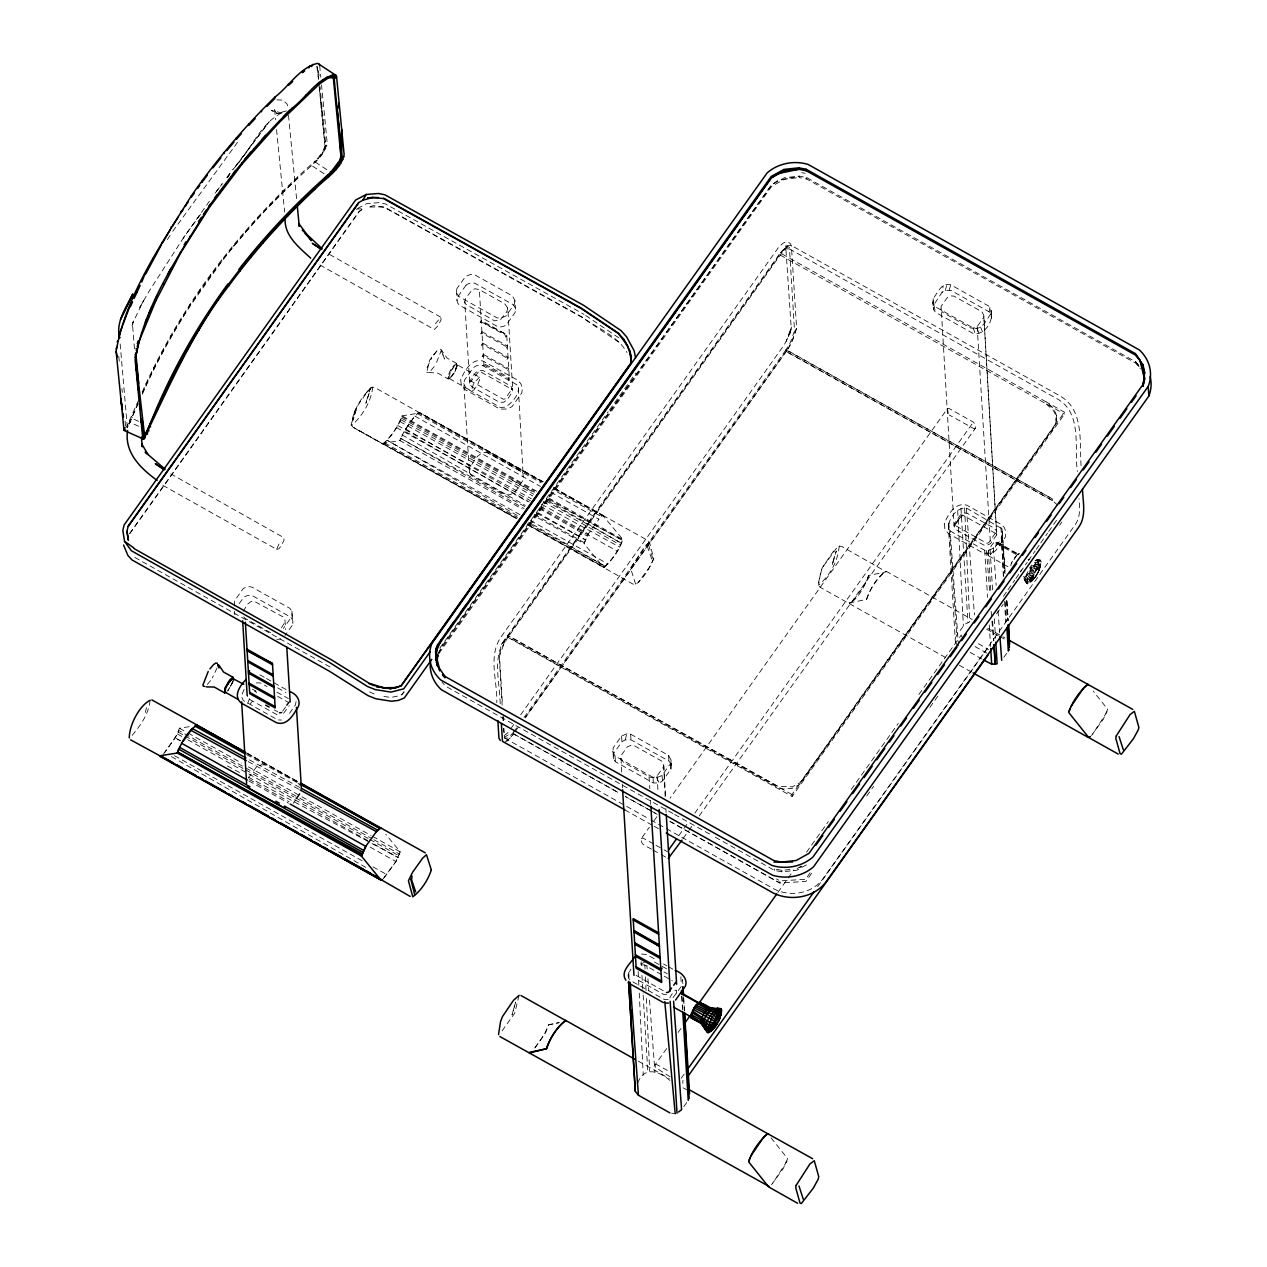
<?xml version="1.0" encoding="UTF-8"?>
<svg xmlns="http://www.w3.org/2000/svg" width="1267" height="1267" viewBox="0 0 1267 1267"><rect width="100%" height="100%" fill="white"/><g stroke="black" fill="none" stroke-linecap="round" stroke-linejoin="round"><path stroke-width="0.75" stroke-dasharray="5 3.75" d="M234.379 606.069L234.411 600.954L242.931 588.997A8.821 7.855 -3.5 0 1 251.975 587.128L289.937 608.382L291.964 611.312L292.883 623.364M291.964 611.312L291.917 616.443L283.412 628.384M613.386 758.79L613.07 747.989L621.59 736.048L626.785 733.815L630.649 734.163L668.612 755.433L671.035 760.042L670.924 769.148L662.419 781.106L659.109 782.943L653.36 782.974L615.398 761.72L613.386 758.79L613.07 747.989M670.972 764.033L670.924 769.148L671.035 760.042L670.972 764.033L668.96 761.103L630.982 739.833L625.249 739.88L621.939 741.718L613.418 753.675M996.717 534.896L983.778 315.214L981.988 311.825L954.035 296.161L951.184 295.908L947.368 297.555L941.096 306.361L954.051 526.027L956.981 530.255L983.794 545.079L986.629 545.333L990.461 543.701L996.717 534.896L983.778 315.214M933.161 298.632L933.478 309.433L935.489 312.363L973.452 333.633C986.249 335.803 996.844 316.085 988.703 306.076L950.741 284.806C941.365 282.066 937.723 292.93 933.161 298.632L933.066 306.028L942.03 292.36L943.234 285.598M991.063 314.675L991.127 310.684L991.459 318.08L991.063 314.675L989.052 311.745L951.074 290.476L945.34 290.523L942.03 292.36M1056.615 415.544L1055.918 423.495L799.905 782.879L792.128 786.855L778.318 786.443L507.75 635.48L508.099 637.079L778.587 787.995L783.133 788.993L792.081 788.391L799.683 784.511L1055.569 425.284L1056.615 415.544L1053.305 407.958L1046.336 401.972L780.234 252.957L507.798 635.385C491.137 654.849 499.847 680.965 500.18 703.898M1035.725 576.517C1030.8 580.698 1035.424 569.77 1037.911 568.899L1038.196 560.648L1040.967 560.442C1041.157 569.421 1035.677 580.128 1027.394 583.976L1022.944 577.198L1024.987 577.039L1028.424 573.286L1033.143 563.91L1040.666 565.351L1038.56 571.639M454.964 371.833L457.149 366.258L456.69 363.455L447.172 358.165L440.979 349.391L439.411 349.106L436.798 351.054L429.608 360.256L426.757 372.245L437.844 373.132L448.201 378.991L452.05 376.188M990.446 554.55A8.061 2.138 -60.8 0 0 995.054 547.597A8.14 2.154 -60.8 0 0 996.179 544.683L995.989 541.468A8.14 2.154 -60.8 0 0 993.866 542.577A8.061 2.138 -60.8 0 0 989.258 549.593A8.14 2.154 -60.8 0 0 988.086 552.507A8.061 2.138 -60.8 0 0 988.909 555.643A8.14 2.154 -60.8 0 0 990.398 554.613M1033.729 577.926L1027.394 583.976L1025.209 581.537L1026.254 574.743L1031.496 565.05M1038.877 570.72L1041.252 561.582L1033.571 561.138M457.054 364.69L454.061 373.385L451.115 377.218L448.645 378.2L450.751 371.073L454.584 365.672L457.054 364.69L479.417 377.154L479.892 378.991L477.691 384.566L473.858 389.951L471.372 390.933L448.645 378.2M469.423 472.543L469.819 467.38L477.39 456.405L481.967 452.873L485.625 452.271L489.094 453.222L521.972 471.894L523.018 473.209L523.303 479.892C518.932 486.211 513.673 498.184 504.028 494.051L471.15 475.378L469.423 472.543L463.817 383.616L464.482 380.132L473.367 367.652L476.63 365.625L482.078 365.276L516.635 384.63L518.346 387.48L523.018 473.209M699.178 815.964L975.368 428.246L975.147 424.508L973.373 422.117L948.935 408.433L947.478 408.623L670.005 798.242M541.738 481.46L374.858 387.559L371.991 387.148C361.127 396.793 353.24 410.27 351.181 424.809L353.145 427.438L516.968 518.726M945.53 657.494L819.923 587.159L817.959 584.483L822.093 568.012L837.994 546.156L841.573 546.315L886.298 571.86L868.639 575.424L864.316 585.306L852.517 601.587M866.533 599.323C870.16 588.822 876.716 577.356 885.95 571.164L972.185 619.515M515.922 518.409L353.636 427.517L383.077 444.004C390.917 436.291 398.725 426.567 402.003 415.814L419.583 413.042L418.158 412.741L413.485 417.92L404.3 430.923L399.96 440.599L522.115 509.001M540.566 506.515L588.395 534.009L584.055 543.686L603.235 567.03L527.31 524.522M324.083 173.722L311.65 165.565C317.352 159.99 324.526 154.051 325.809 145.737L320.076 86.774M319.046 85.222L324.178 138.103C327.535 147.431 320.725 155.287 314.691 161.416L315.34 162.097L324.067 151.486L327.203 143.282L321.565 84.984M1037.911 568.899L1039.399 559.998L1036.992 559.666L1034.553 561.376L1036.77 561.835L1038.196 560.648L1035.868 560.267M469.724 383.204L470.041 380.67L475.378 372.926L478.752 370.518L482.98 370.487L510.949 386.15L512.723 389.539L512.391 392.073L507.069 399.834L503.68 402.241L499.467 402.257L471.498 386.609L469.724 383.204L464.736 301.752L465.718 298.014L472.48 289.62L475.157 288.781L479.338 289.605L504.804 303.858L507.75 308.087L512.723 389.539M514.909 300.58L514.465 304.017L505.945 315.974L500.75 318.207L496.902 317.843L458.939 296.589A8.821 7.855 -3.5 0 1 456.959 288.528L465.464 276.586L470.675 274.353L474.523 274.701L512.486 295.971L514.909 300.58L515.447 309.211M621.511 772.062L621.004 755.702L627.276 746.912L631.093 745.265L633.943 745.519L661.897 761.182L663.686 764.571L665.571 795.977M665.159 796.721L663.686 764.571M954.051 526.027L954.368 523.493L960.639 514.687L964.472 513.04L967.307 513.309L994.104 528.133L996.749 531.126M441.249 350.452L444.574 359.052L441.249 350.452L435.911 364.088M1039.098 569.263L1040.334 559.919L1036.992 559.666M296.082 701.554L295.417 705.038L287.641 715.966M989.052 311.745L989.891 307.453M519.074 995.387L514.687 1013.22L500.132 1033.65M839.166 546.029C838.168 561.265 829.79 575.376 818.609 585.259L820.683 571.987L822.536 567.283L833.496 551.082M771.46 1184.788L783.259 1168.522L787.583 1158.624L769.56 1135.929M1091.552 735.446L1103.351 719.165L1107.675 709.267L1093.247 691.117M189.226 726.688L179.455 728.224L176.351 735.905L164.583 752.709M524.791 506.547L400.467 438.255L399.96 440.599L382.381 443.355M383.046 878.997L395.969 861.576L400.166 851.82M384.028 877.793L395.827 861.497L400.309 851.899L385.786 834.319M676.562 993.36L676.372 990.145A8.14 2.154 -60.8 0 0 674.266 991.285A8.061 2.138 -60.8 0 0 673.315 992.314M1038.988 568.82L1040.967 560.442L1035.06 560.22M947.478 408.623L948.413 414.182M145.293 712.466L146.639 707.113M351.846 422.513L356.138 407.736M150.092 700.255C148.714 714.62 139.908 726.229 130.897 736.871M625.249 739.88L626.785 733.815M945.34 290.523L946.877 284.457M507.75 308.087L506.752 311.825L500.006 320.234L494.478 320.804L465.638 304.143L464.736 301.752M1038.132 572.621L1039.874 567.727L1032.557 565.652M868.782 575.487C865.187 585.053 857.664 600.542 849.017 602.965L866.676 599.402C869.954 588.569 877.302 578.512 885.601 571.1M515.637 1002.229L512.011 1014.899L515.606 1002.181M383.077 444.004C391.551 436.703 398.266 426.361 402.003 415.814L536.59 491.168M949.157 290.111L950.741 284.806M233.619 679.365L228.472 690.072M247.683 703.248L249.884 697.689M457.213 365.466L454.774 371.643L449.595 378.421M668.232 999.425L664.605 999.647L630.047 980.294L628.321 977.443L628.179 974.054L630.934 969.176M958.517 645.901L950.139 530.936L948.413 528.086C948.159 519.137 956.617 506.958 966.404 508.099L1002.007 528.767L1005.269 573.159M950.139 530.936L984.697 550.29C994.547 551.604 1002.926 539.314 1002.672 530.287M1039.051 569.912L1041.141 563.261L1033.492 562.374M1010.844 565.874C1010.591 561.788 1018.351 552.317 1019.096 554.503L995.989 541.468M1020.774 571.433L1021.297 569.881M162.889 485.372L276.602 549.308L280.355 541.057M602.854 515.416L647.849 540.439L649.464 542.387L653.788 558.446C649.955 568.186 643.763 577.768 635.765 584.499L632.724 583.992L603.789 567.6C611.961 560.077 619.025 550.005 622.857 539.489L602.854 515.416L598.8 519.137M796.452 328.311L792.857 339.556L788.502 347.855L525.567 716.979M217.069 667.931L212.318 677.972M233.286 681.329L227.522 691.117M427.074 367.588L431.825 357.547M438.715 653.519L441.375 646.899L771.635 184.824L777.653 180.611L799.255 176.129L806.667 177.554L1135.707 361.824L1140.348 367.129M353.968 413.2L356.851 406.77L368.095 390.727M653.788 558.446L649.733 566.792L638.457 582.361M138.531 400.261L126.462 427.106L127.365 427.597L138.055 404.078M137.945 403.112L128.363 425.712L128.727 423.447L129.646 423.954M964.615 507.829L969.746 621.844L964.662 624.378L956.728 635.147L955.239 638.6L955.381 642.005L957.092 644.84M787.076 1161.063L772.712 1183.33M1107.168 711.706L1092.803 733.973M142.237 391.994C181.498 303.431 242.092 225.209 314.691 161.416L315.61 161.907M142.347 393.166C181.229 305.759 240.603 228.092 312.315 165.011L311.413 164.504L311.65 165.565M163.316 754.198L173.785 739.88L178.948 730.568L297.998 797.228M232.764 682.184L227.965 690.357M528.006 525.172L603.916 567.679C612.072 560.141 619.563 550.242 622.715 539.409L546.932 496.965M1016.609 555.326L1011.335 563.815M1057.913 505.343L1052.37 500.544L786.284 351.482L791.083 343.626L796.626 328.391L791.384 245.481L790.006 243.201L786.205 241.886L783.164 243.09L778.556 247.382L501.843 635.828C487.272 655.514 497.646 680.553 496.775 702.726M508.099 637.079L503.997 643.779L499.499 656.1L502.492 704.848M786.284 351.482L785.92 349.882L790.038 343.183L794.536 330.861L789.515 248.965L786.094 248.823L780.234 255.079L507.924 637.349L792.113 796.484L1064.502 414.087L1064.391 412.139L1046.336 401.972M243.137 611.391L247.841 603.884L251.23 601.477L254.049 601.176L283.412 617.108L284.901 619.262L285.677 629.604M281.432 627.783L285.202 621.78M167.402 239.59L171.679 232.954M183.826 237.293L148.667 291.948L139.734 307.422L143.646 300.532L132.449 323.528L131.958 326.791L133.558 321.058L132.449 323.528L134.476 348.963M508.083 732.484L502.381 737.03M1037.356 569.358L1036.77 561.835L1028.962 573.603L1026.761 583.453L1033.492 577.736M450.751 371.073L455.423 364.944L456.69 364.437L457.149 366.258M293.184 803.278L295.354 800.142M810.104 872.836L805.59 879.298L779.902 880.898L776.465 878.965M1003.432 596.298L1006.822 591.436M1007.946 589.82L1014.74 580.112M1015.865 578.496L1019.254 573.65M1020.394 572.035L1027.173 562.326M1028.297 560.711L1035.091 551.002M1036.216 549.387L1039.605 544.541M1040.73 542.925L1047.524 533.217M1048.648 531.602L1056.567 520.278M435.405 323.814L440.837 317.241L327.773 253.432M413.485 417.92L404.3 430.923L527.357 501.637M209.419 201.2L183.097 238.228L200.614 214.297M129.757 533.328L359.084 211.383L363.344 208.517L356.138 209.213M129.757 533.771L359.084 211.827L363.344 208.517M239.194 603.615L243.454 597.644A8.821 7.855 -3.5 0 1 252.513 595.759L290.476 617.029A8.821 7.855 -3.5 0 1 292.455 625.074L284.996 635.543M244.151 689.422L241.268 696.026L243.264 700.54L277.821 719.894L281.448 720.036M282.636 711.088L285.804 706.638M439.823 648.134L608.255 411.68M609.395 410.065L628.875 382.729M630.016 381.114L635.749 373.068M437.764 653.503L771.635 184.824L784.463 177.713L799.255 176.129L799.35 177.586L806.746 179.027L1135.786 363.281L1140.443 368.602M439 653.36L771.714 186.297L784.542 179.17L799.35 177.586M511.52 727.67L513.816 724.455M520.689 714.794L784.178 344.893L788.026 337.576L790.877 329.879L786.269 341.219L791.558 326.712L789.927 334.71L791.194 327.646L785.698 245.798L790.101 247.588L786.759 247.017L787.947 246.669L782.673 250.565L787.013 246.527L782.262 251.199L506.151 638.806L500.782 644.919L506.262 638.6L500.608 650.224L499.135 656.037L502.144 705.022M513.721 732.009L517.142 727.195M524.015 717.55L786.11 349.613L1052.101 498.77L1054.35 501.748M514.085 733.102L509.35 738.883L505.327 741.464M515.226 731.487L518.678 726.64M525.282 717.898L786.221 351.577L786.11 349.613M620.672 758.252L623.617 762.465L650.414 777.304L653.249 777.558L657.082 775.911L663.354 767.105M940.763 308.895L942.553 312.284L970.506 327.947L973.341 328.201L977.174 326.553L983.445 317.764M612.626 751.442L615.049 756.051L653.012 777.304L656.876 777.669L662.071 775.436L670.591 763.478M990.667 314.121C986.122 319.822 982.463 330.703 973.104 327.947L935.141 306.693L932.718 302.084L933.478 309.433M651.491 849.175C647.405 846.546 639.898 844.962 641.34 838.485L649.369 827.224M653.962 820.778L657.399 815.948M678.843 835.587L688.013 822.711M694.886 813.066L973.373 422.117M683.135 838.501L687.712 832.055M688.868 830.455L693.445 824.009M534.737 1047.999L544.224 1034.664L548.548 1024.781L559.064 1022.596M535.165 1047.746L545.586 1032.732L548.69 1024.845L559.19 1022.675M792.113 796.484L791.986 794.536L1064.391 412.139M637.744 1082.968C643.969 1066.291 658.492 1070.663 669.863 1080.387M670.132 1076.792L655.356 1067.463L655.182 1064.676L666.648 1048.585M678.114 1032.494L681.551 1027.664M777.859 892.459L787.045 879.583M788.185 877.968L793.918 869.922M806.525 852.216L828.317 821.634M851.25 789.436L898.255 723.441M918.892 694.474L961.32 634.91L961.257 637.539M811.64 873.359L805.891 881.42L779.902 883.036L670.021 821.507M866.739 796.009L873.628 786.332M929.867 707.366L939.053 694.474M996.448 613.893L1003.337 604.232M1059.592 525.267L1061.889 522.036M681.234 1078.233L684.671 1073.402M817.611 886.773L987.231 648.672L977.443 643.193M683.8 1106.598L687.11 1101.957M1003.892 657.24L1008.31 651.048M383.901 696.454L390.79 697.436L396.84 696.28L401.687 694.759L403.983 691.544M172.74 231.291L238.164 141.429M227.474 177.618L229.802 174.418M236.818 164.853L269.238 121.695L232.78 169.857M248.221 778.112L256.156 767.327L261.24 764.809L264.866 764.951M681.25 986.502L673.315 997.272L670.053 999.299M283.586 713.305L289.193 705.703M216.324 191.57L222.248 183.652M226.983 177.301L231.718 170.966M232.89 169.382C250.248 151.565 259.814 122.931 283.238 112.098M975.368 428.246L974.244 428.864L949.347 415.053M215.137 193.154L222.184 183.842M226.904 177.618L231.608 171.409M513.895 731.772L507.94 738.138L504.519 737.996L503.918 728.24M780.234 252.957L787.33 245.434L791.574 245.608L1058.737 395.225C1084.9 408.829 1079.215 443.117 1081.194 467.333M433.52 355.029L436.798 351.054M434.217 366.606L430.938 370.582L428.325 372.53L426.757 372.245M207.345 684.465L210.623 680.506M250.264 703.834L252.196 701.49M1035.107 577.182L1030.958 582.06L1026.017 576.168M1036.39 575.661L1032.542 580.334L1027.189 574.901M1034.569 577.657L1029.548 583.248L1024.987 577.039M401.687 694.759L404.141 692.162M1034.094 577.895L1028.345 583.897L1024.1 577.514M319.933 264.93L434.264 329.499L437.764 326.047L441.059 319.918L440.837 317.241M506.705 741.528L513.769 734.052L618.502 792.683L513.832 733.973M641.34 838.485L642.939 837.994L654.342 844.376M1037.039 574.68L1034.252 578.132L1028.424 573.286M682.755 1083.364L682.992 1080.26M553.79 488.207L603.678 516.144L601.318 516.588L553.141 489.616M508.162 734.892L504.852 737.014M481.317 321.786L506.768 336.04L505.565 336.99L506.689 334.662L481.317 321.786L480.098 322.737L481.222 320.408L506.689 334.662L509.413 379.181L508.194 380.132L509.318 377.804L483.867 363.55L482.743 365.878L483.946 364.928L479.338 289.605M326.949 145.531L324.669 147.241L325.571 147.748M1033.381 577.293L1026.476 582.313L1024.955 580.476M1018.13 554.138L1017.449 554.629L1018.921 553.711M1019.539 553.663L1018.161 554.249M325.872 148.318L323.734 149.617L324.653 150.124M1033.413 576.628L1026.587 580.619L1023.562 576.374M801.473 866.121L796.674 868.798L801.773 866.612M806.382 864.918L796.753 870.255L781.961 871.839L774.549 870.413L714.255 836.648M1028.06 559.697L1029.469 559.222M357.658 208.421L366.765 203.623L379.181 202.625L385.469 203.955L584.071 314.406M655.182 1064.676L656.797 1064.549L668.2 1070.932M418.886 412.393L418.158 412.741L542.038 482.109M324.067 151.486L322.182 152.341L323.101 152.832M640.548 964.044L644.38 962.397M1033.603 575.82L1027.062 578.544L1025.494 576.96M851.535 602.775L849.159 603.044M456.69 363.455L453.333 365.973L450.102 370.788L447.679 376.964L448.201 378.991M450.292 377.962L449.025 378.469L448.55 376.632M479.417 377.154L473.478 383.79L471.372 390.933M254.556 691.56L255.823 691.053L256.298 692.875M641.625 964.836L644.475 964.931L662.53 975.226M286.532 110.878L276.634 113.523L282.05 113.444M1033.92 574.901L1027.87 576.168L1026.254 574.743M649.464 542.387L645.109 545.855L631.362 567.046L630.887 569.279L635.765 584.499M276.602 549.308L278.708 548.928L280.688 546.552L283.998 540.407L283.84 537.667L170.76 473.858M276.855 99.871L283.016 100.141L287.181 104.179L287.736 107.505M776.323 869.305L781.882 870.381L791.115 869.384M641.53 954.051L646.708 954.526L655.087 959.214M256.219 682.929L260.432 682.913L267.02 686.587M1034.331 573.919L1028.962 573.603L1027.268 572.367M666.537 994.69L663.702 994.437L635.733 978.773M318.698 158.518L317.574 158.343L318.476 158.85M671.668 1113.155L675.2 1113.709M282.05 112.985L271.17 110.372L277.22 113.666L275.018 111.29L274.464 107.98L275.62 119.747M1031.766 567.521L1038.782 570.293L1037.451 572.937L1035.931 575.582L1029.659 571.417M1034.854 572.89L1028.503 569.881M138.578 426.235L129.963 422.323L130.105 420.565L131.008 421.056M138.578 421.341L131.689 418.205L131.641 416.875L132.56 417.366M369.552 691.877L376.663 695.155M1029.913 567.41L1035.44 571.86M1030.784 569.469L1037.625 573.65M227.426 765.965L239.621 772.522M248.348 777.194L370.376 842.682M372.118 843.616L398.266 857.648L372.387 843.157M401.496 418.142L534.436 492.261M546.552 498.881L622.746 540.486L546.821 497.963M248.142 761.578L300.136 789.975M397.664 425.49L531.253 498.675M541.674 504.377L619.737 547.154M249.456 759.867L299.693 787.409M780.234 255.079L1064.502 414.087M325.809 145.737L324.89 145.23L320.393 98.969L322.816 115.154M320.108 155.287L321.01 155.778M536.875 513.198L585.227 539.758L537.271 512.296M127.508 425.649L128.41 426.155M663.971 971.932L667.313 973.785M246.542 754.609L300.152 784.257M974.988 646.566L987.991 653.772M252.386 689.137L255.823 691.053M274.305 709.916L277.758 711.832M789.515 248.965L1056.488 398.471C1082.747 412.377 1074.004 447.584 1077.362 471.467M785.92 349.882L1052.101 498.77L1052.37 500.544L786.221 351.577M996.527 542.45L1017.639 554.265M996.464 543.448L1017.559 555.263M988.323 555.706L1011.05 568.44M986.645 629.176L998.238 635.67M999.901 636.588L1004.858 639.376M483.946 364.928L509.413 379.181M970.11 652.394L981.703 658.888M959.277 665.207L971.314 671.953M543.258 481.856L419.377 412.488L542.925 481.793M553.584 487.637L603.472 515.59M554.075 488.856L602.253 515.843M417.207 413.501L541.088 482.87M414.832 416.114L540.439 486.449M550.765 492.23L598.943 519.217L588.252 533.945L583.929 543.606L534.167 515.748M401.892 416.811L534.753 491.2M400.847 419.757L533.692 494.146M545.776 500.908L621.685 543.416L545.697 499.499M399.96 421.563L532.821 495.951M543.163 501.748L620.798 545.222M396.333 427.47L529.178 501.859M539.536 507.655L617.172 551.145M519.977 514.687L387.132 440.282L518.551 516.255M530.335 520.484L607.97 563.958M384.756 442.912L517.601 517.3M529.685 524.063L605.594 566.571L528.782 522.178M383.806 443.656L516.667 518.06M527.009 523.857L604.66 567.331M791.986 794.536L507.798 635.385L507.924 637.349M672.92 813.493L445.509 686.144L442.025 682.153M674.63 814.459L712.529 835.682M649.417 809.977L625.375 796.531L652.885 811.862M651.127 810.943L658.001 814.792L654.596 812.828M504.519 737.996L649.195 819.02M650.905 819.987L664.684 827.699M666.41 828.666L771.476 887.502C787.536 897.543 811.292 894.629 822.806 879.013L1074.907 525.092C1080.561 517.411 1079.864 507.734 1079.025 498.77M624.853 809.882L652.426 825.324M654.152 826.29L661.041 830.154M655.973 845.295L662.498 848.938M664.114 849.856L667.376 851.677M270.6 632.661L245.133 618.391L242.488 615.414M653.123 850.094L659.632 853.736M661.263 854.655L666.157 857.379M259.798 674.804L264.819 677.623M266.498 678.558L286.611 689.818M277.631 687.838L285.867 692.447M276.887 692.115L288.401 698.56M277.695 696.359L287.767 701.997M276.919 714.683L248.965 699.02L247.176 695.631M663.465 963.918L666.806 965.787M668.485 966.721L673.521 969.54M654.548 962.065L669.356 970.348M246.368 752.788L298.125 781.707M246.922 753.406L298.553 782.309M179.455 728.224L186.36 732.088M188.086 733.055L241.569 763.019M248.475 766.883L370.978 835.476M372.704 836.442L400.309 851.899M299.725 798.194L372.197 838.77M373.923 839.736L399.802 854.227M178.299 732.168L183.477 735.066M185.204 736.032L243.866 768.879M245.576 769.845L293.896 796.895M295.623 797.862L368.079 838.453M369.806 839.419L399.137 855.843M177.412 733.973L186.043 738.804M187.769 739.77L370.661 842.191M249.314 779.443L289.003 801.678M370.091 847.085L395.969 861.576M248.855 780.915L288.417 803.072M174.561 755.734L362.615 861.053M372.973 866.85L386.783 874.578M683.119 1087.815L686.429 1089.668M987.706 628.226L1004.953 637.887M554.946 488.539L602.997 515.495M670.037 821.475L779.902 883.036L779.902 880.898M134.809 557.417L331.875 668.01M638.299 1061.144L669.34 1078.55M247.762 753.817L297.46 781.85M636.113 975.368L664.7 991.554M400.467 438.255L524.079 508.526M534.373 514.386L584.166 542.688M664.177 976.16L672.381 980.832M171.441 756.621L367.018 868.085M402.003 434.85L525.298 505.438M405.63 428.943L530.319 500.623M539.314 508.51L587.175 536.004M511.916 479.971L533.866 492.673M315.34 162.097L332.382 173.341M585.702 315.499L619.991 338.653M618.898 342.264L581.949 317.384L384.186 207.329L373.417 205.666L368.19 207.044L384.186 206.885L581.949 316.94C597.058 328.296 617.267 335.312 627.007 352.543M1037.879 559.586L1038.465 560.077C1038.386 568.329 1033.254 578.306 1025.811 582.028L1022.738 576.358M1046.32 404.078L1053.035 410.096L1055.11 413.691L1056.425 421.436M987.231 648.672L988.498 649.876M603.092 566.951L603.916 567.679M298.014 783.259L300.485 785.635M371.991 387.148L372.641 387.829C370.803 402.431 362.33 415.671 351.83 425.49L351.181 424.809M1138.542 365.894L1135.707 361.824L1139.049 366.686M1033.492 565.763L1036.089 570.879M463.817 383.616L465.813 388.114L500.37 407.483L505.818 407.135C511.535 402.637 519.264 395.557 518.346 387.48M976.968 328.311L979.201 333.585M656.876 777.669L659.109 782.943M980.61 327.171L982.511 331.748M318.445 78.823L316.813 66.296L318.286 68.149L319.363 79.33M647.184 545.998L652.077 560.062M973.104 327.947L975.368 333.997M648.609 545.111L653.234 559.871M1035.202 563.546L1036.754 570.023M933.937 305.315L935.489 312.363M276.57 129.567L284.632 211.985M121.901 388.605L122.281 392.422M125.069 421.024L125.623 426.757M319.68 65.567L320.804 77.224M319.347 88.136L319.886 93.726M288.496 115.297L296.621 199.141M283.729 190.288L283.84 191.46M270.473 203.639L270.584 204.826M257.644 217.259L257.755 218.447M245.244 231.148L245.355 232.32M233.286 245.291L233.397 246.479M221.773 259.703L221.899 260.875M210.718 274.353L210.829 275.541M200.091 289.256L200.202 290.444M189.923 304.413L190.034 305.585M180.215 319.807L180.326 320.979M170.95 335.438L171.077 336.61M162.16 351.307L162.271 352.479M153.814 367.398L153.925 368.57M145.943 383.727L146.053 384.899M118.781 356.233L119.32 361.934M317.384 67.658L318.492 79.362M297.428 177.206L297.539 178.378M120.159 343.959L127.444 428.531M986.486 550.559L989.828 593.716M991.19 611.375L991.808 619.23M991.95 621.194L993.471 640.801M966.404 508.099L974.466 614.907M646.899 965.216L647.184 969.097M647.928 978.805L648.799 990.461M649.528 1000.17L654.96 1072.04M993.407 547.914L996.163 585.386M998.063 611.027L999.663 632.724M948.809 522.938L956.728 635.147M628.717 972.296L629.271 980.167M1002.007 528.767L1004.984 573.761M1006.806 601.16L1008.089 620.719M1006.996 600.986L1008.184 620.513M1002.292 535.45L1004.573 572.763M1006.251 600.257L1007.455 619.896M1001.342 537.145L1003.733 576.422M1005.301 601.952L1006.505 621.59M977.174 326.553L990.461 543.701M990.145 549.941L992.663 591.182M994.342 618.676L995.545 638.33M988.323 550.432L990.968 593.653M992.647 621.147L993.851 640.785M984.697 550.29L987.579 597.422M989.258 624.916L990.588 646.518M960.956 508.431L967.925 622.35M948.27 524.696L955.381 642.005M806.667 177.554L806.746 179.027M781.882 870.381L781.961 871.839M774.47 868.94L774.549 870.413M682.834 983.572L682.58 979.644L682.739 983.049M683.594 996.86L684.513 1011.066M668.612 755.433L668.96 761.103M681.852 996.321L682.691 1010.068M665.888 808.568L666.125 812.511M662.071 775.436L662.419 781.106M657.082 775.911L658.048 791.701M653.012 777.304L653.36 782.974M649.068 776.734L649.797 788.581M650.525 800.443L650.763 804.387M630.649 734.163L630.982 739.833M641.102 961.716L641.355 965.644M641.957 975.463L643.034 993.138M643.145 995.102L647.833 1071.708M621.59 736.048L621.939 741.718M622.24 783.909L622.477 787.852M615.049 756.051L615.398 761.72M628.179 974.054L628.416 977.95M503.205 716.552L503.442 720.448M502.856 716.774L503.094 720.685M503.569 728.525L503.823 732.437M683.61 998.729L684.259 1010.496M456.516 290.254L457.039 300.627M1000.962 527.452L1003.353 576.089M1004.604 601.382L1005.665 622.794M957.694 510.458L963.348 625.866M680.87 976.809L681.266 984.586M681.836 996.258L682.406 1007.93M638.172 971.551L638.837 985.251M639.233 993.075L643.256 1075.224M644.871 965.042L645.046 968.97M645.41 976.841L646.027 990.604M646.376 998.459L649.654 1071.201M801.758 172.708A39.879 35.555 -3.5 0 1 805.258 173.31M672.318 993.613A8.061 2.138 -60.8 0 0 669.641 998.253A8.14 2.154 -60.8 0 0 668.992 999.758M234.902 614.717A8.821 7.855 -3.5 0 1 234.506 611.312M280.625 638.869A8.821 7.855 -3.5 0 1 276.792 639.281M142.347 394.132A741.813 657.937 -5.3 0 1 154.732 367.905A730.901 648.261 -5.3 0 1 190.826 304.919L222.691 260.194A730.901 648.261 -5.3 0 1 271.376 204.145A741.813 657.937 -5.3 0 1 298.331 177.713M460.681 379.783L461.251 384.63L464.704 389.381L499.895 409.083L507.592 409.035L512.058 406.564L521.798 392.913L522.447 388.003L520.705 383.41L516.508 379.514L483.218 361.158C471.514 357.627 464.324 371.199 460.681 379.783M944.263 523.857L944.834 528.703L948.286 533.534L983.493 553.236L991.19 553.188L995.64 550.717L1005.38 537.002L1006.03 532.092L1004.288 527.484L1001.991 524.886L966.8 505.169C955.223 501.811 947.732 514.814 944.263 523.857M366.686 400.245L365.878 403.239L369.536 392.152L366.686 400.245M995.324 533.233L988.577 542.925L986.47 543.147L954.526 525.061L955.429 526.09L954.954 524.839L962.017 514.925L954.811 524.712L962.73 515.162L995.324 533.233M833.448 559.824L832.102 565.541L836.252 551.066L833.448 559.824M356.502 408.592L352.986 420.153L356.502 408.592M370.138 389.159L369.03 391.551L371.279 387.48L366.717 392.311L371.279 387.48L370.138 389.159M481.919 331.716L480.795 334.045L481.998 333.094L507.465 347.348L506.246 348.298L507.37 345.97L481.919 331.716M482.616 343.024L481.492 345.353L482.695 344.402L508.146 358.656L506.943 359.606L508.067 357.278L482.616 343.024M483.297 354.332L482.173 356.66L483.392 355.694L508.843 369.964L507.639 370.914L508.764 368.586L483.297 354.332M471.467 380.417L470.722 381.715L479.148 371.009L512.406 389.634L511.266 388.24L511.741 389.492L512.391 388.541L504.995 398.915L503.427 399.248L470.944 381.05L471.625 381.747L471.467 380.417M466.003 285.233L457.482 297.175A8.821 7.855 -3.5 0 0 459.462 305.236L497.424 326.49A8.821 7.855 -3.5 0 0 506.483 324.621L514.988 312.664A8.821 7.855 -3.5 0 0 513.024 304.603L475.046 283.349A8.821 7.855 -3.5 0 0 466.003 285.233M180.357 740.704L175.131 737.901L180.294 740.799"/><path stroke-width="1.5" d="M116.121 351.307C126.114 294.451 161.226 244.547 191.079 196.242C215.723 160.687 243.866 127.587 274.717 97.258C288.971 86.615 299.503 67.531 317.637 63.35L335.993 75.386L336.61 76.907L344.133 154.622C340.807 170.063 324.732 178.71 314.77 189.448C283.301 218.811 254.429 250.945 228.947 285.613C192.521 332.002 169.065 386.91 143.709 439.158L142.648 437.463L135.126 359.749C144.929 303.415 179.771 254.002 209.308 206.173C233.698 170.966 261.556 138.214 292.091 108.202C306.202 97.702 316.607 78.728 334.583 74.674L335.993 75.386L333.744 77.635L334.298 78.997C336.309 105.525 340.269 132.069 341.599 158.597C340.205 162.794 337.386 166.278 334.583 169.62C305.379 196.876 276.285 224.465 251.183 255.681C205.27 309.116 173.231 372.736 144.628 436.181L143.709 439.158L124.023 430.416L116.121 351.307L117.229 356.882M136.139 370.217L136.187 354.966L138.927 341.583L155.809 300.849L180.579 253.052L209.419 207.345L242.282 163.823L279.073 122.598L319.601 83.875L328.486 77.857L333.744 77.635L331.637 76.527L332.54 77.034L334.583 74.674M302.528 71.364L302.512 72.662L304.729 70.857M319.617 82.577L319.601 83.875L318.698 83.369M719.387 1017.496L720.733 1008.595L708.459 1008.389L698.513 1002.815L695.045 1006.331L690.911 1015.912L703.201 1023.799L706.986 1029.311L707.794 1032.653C716.077 1028.82 721.557 1018.098 721.366 1009.118L709.235 1007.962L699.305 1002.387L697.832 1003.306C705.101 1001.754 712.45 1012.65 721.366 1009.118L719.26 1019.397M718.31 1017.575L718.579 1009.324L712.197 1016.989L706.986 1029.311L713.812 1025.32L716.488 1019.555L719.133 1017.29M716.108 1025.209L707.794 1032.653L701.38 1023.673L691.038 1017.765L690.911 1016.134L691.449 1018.114L702.789 1023.198M630.206 351.402L631.156 363.122L401.116 686.049L390.22 688.741L376.109 686.445L383.347 687.743L396.286 687.569L401.116 685.605L631.156 362.679L630.206 351.402L623.412 338.827L618.344 333.126L581.395 308.229L383.632 198.175M691.244 1013.901L690.848 1017.021L700.778 1022.58L706.875 1030.99L713.812 1025.32M700.461 1004.541L700.334 1002.688L699.099 1002.878M1009.387 647.627L1008.437 624.552M148.904 430.923L148.128 428.642L156.475 408.56A734.258 651.238 -5.3 0 1 171.599 376.03A721.018 639.502 -5.3 0 1 227.902 283.935M812.67 1158.735L767.659 1133.664C759.329 1141.013 751.917 1151.165 748.734 1161.966L768.657 1186.926L797.592 1203.27M1132.761 709.377L1087.751 684.307C1079.421 691.655 1072.009 701.807 1068.825 712.608L1088.749 737.568L1118.175 754.055M425.316 852.849L380.939 828L376.394 831.627L365.72 846.356L361.507 856.112L177.412 753.01L159.832 755.781L130.612 739.849M238.877 269.428A723.457 641.656 -5.3 0 1 274.369 227.426A734.258 651.238 -5.3 0 1 313.741 187.769L330.83 172.154L339.762 160.466L340.902 156.079L339.841 136.472M412.044 876.083L411.601 879.947L415.687 891.905M718.769 1017.322L719.783 1008.675L717.391 1008.342C711.246 1013.442 702.409 1024.195 707.16 1032.13L713.764 1025.969M435.61 660.012L437.353 646.677L771.207 177.998L777.241 173.769L798.828 169.287L806.24 170.728L1135.28 354.982L1139.936 360.303L1144.671 372.831L1142.945 386.15L1144.655 379.53L1139.936 360.303L1135.2 353.525L806.16 169.255L798.748 167.83L783.956 169.414L771.128 176.525L437.258 645.22L435.547 651.856L437.115 665.032L444.923 676.388L773.963 860.641L781.359 862.083L796.167 860.499L808.995 853.372L1142.85 384.693L1144.56 378.057L1142.992 364.864L1135.2 353.525M437.368 658.777L437.859 654.976L436.054 660.139L437.337 655.166M147.32 434.264L147.685 431.984L146.782 431.493L148.128 428.642M202.894 685.067L208.231 671.447M1142.945 386.15L1144.56 378.057M126.969 531.301L128.379 540.154L126.969 531.301L128.046 526.676L358.529 203.116M339.144 103.07L337.307 110.308L341.821 156.585L341.678 129.234M323.307 79.568L322.879 81.199L321.976 80.692M685.289 986.359C688.234 979.138 681.694 972.454 675.184 970.474M144.676 438.445L145.452 435.579L143.709 435.69L144.628 436.181L135.284 354.475L136.187 354.966L135.126 357.357M119.621 334.345L118.908 336.927L119.811 337.418M137.327 343.642L138.024 341.092M718.532 1021.313L721.066 1014.028M120.508 319.537L132.75 294.197C126.114 307.929 115.44 322.008 119.652 338.067M719.482 1017.939L721.652 1010.258M238.038 699.368L225.051 692.099L225.716 687.981L229.058 681.915L232.542 678.399L243.787 684.338M719.45 1018.589L721.541 1011.953M120.808 330.418L119.399 333.189M718.959 1020.315L720.258 1016.403M748.845 1160.92L749.89 1157.88M1068.936 711.563L1069.982 708.522M125.037 427.486L124.023 430.416L125.702 429.972M143.013 438.857L144.042 435.927M435.547 651.856L437.353 646.677M121.236 329.103L122.25 326.379M141.207 422.545L142.237 419.82L143.709 434.692L142.648 437.463M436.307 651.65L440.964 640.057M436.054 660.139L438.049 655.182M150.092 700.255C139.322 705.782 129.297 724.946 129.282 737.917M145.309 322.198L146.814 318.54M130.374 306.757L132.592 301.799M134.08 298.489L140.194 285.344M116.121 348.916L117.198 346.524M290.143 804.038L365.846 846.435L361.38 856.033L380.892 880.011L382.111 879.757M308.815 67.943L309.734 65.995M326.743 77.255L325.825 79.219L324.922 78.712M662.039 968.099L660.931 970.474L635.464 956.221M141.761 282.082L144.802 274.369M121.616 317.067L132.75 294.197M245.212 752.44L197.034 725.468C188.783 729.206 180.928 742.985 177.412 753.01L178.568 749.066L362.679 852.168M712.941 1029.026L719.181 1018.969M145.753 273.941L161.178 245.18M135.474 354.19L136.488 352.258M144.533 435.072L146.782 431.493M1009.261 649.353L1008.31 651.048L1006.869 627.482M750.761 1156.042L763.605 1137.259L767.659 1133.664L768.356 1134.424M1070.853 706.685L1083.697 687.902L1087.751 684.307L1088.448 685.067M170.396 229.517L162.049 243.597L161.938 242.409M128.046 526.233L358.529 202.672L362.774 200.265L366.195 194.484L378.627 193.487L384.915 194.801L583.517 305.252L621.052 330.608L626.611 336.832L634.102 350.69L635.559 357.563M311.508 66.549L312.87 64.348M172.28 226.429L178.109 217.18M136.155 350.421L137.058 349.027L136.155 348.52M117.166 341.947L118.084 340.554M227.157 684.956L231.829 678.827L233.096 678.32L233.571 680.141M183.066 209.53L181.023 212.571L180.912 211.383M185.093 206.505L188.149 201.96M296.43 798.574L299.677 793.871M194.374 192.948L191.19 197.414L191.079 196.242M197.573 188.466L199.695 185.489M246.162 679.35C240.334 685.241 232.51 696.09 241.284 703.027L276.475 722.728C287.466 726.308 293.754 714.081 298.379 706.558C300.992 700.208 296.019 693.572 289.953 691.703M286.849 705.149L288.971 702.171M430.099 651.856L403.745 688.852L390.901 692.099L375.301 689.612L367.525 686.524L329.182 662.277L131.372 550.733L124.514 541.262L122.851 530.414L124.118 524.981L355.568 200.075L366.195 194.484M435.911 648.498L438.208 645.267M431.794 659.394L404.3 697.99L398.424 700.398L391.455 701.253L375.856 698.766L368.079 695.678L329.753 671.431L131.926 559.887L127.872 555.421L123.564 545.048M668.517 850.062L676.546 838.802M668.247 858.424L681.994 840.1M634.545 957.044C630.538 963.696 619.943 971.583 625.898 980.278M675.549 1000.075L684.687 987.246M684.988 1022.833L689.581 1016.387M698.75 1003.512L776.719 894.059M815.964 845.184L822.853 835.523M828.586 827.462L834.319 819.416M840.053 811.355L846.942 801.694M852.675 793.633L859.564 783.972M864.142 777.542L872.187 766.266M876.764 759.82L884.794 748.544M889.386 742.098L893.979 735.652M900.869 725.991L906.602 717.946M913.475 708.285L919.224 700.223M924.958 692.178L931.831 682.501M937.58 674.456L944.453 664.795M950.202 656.734L957.076 647.073M961.669 640.627L966.262 634.197M974.291 622.921L978.884 616.475M985.758 606.814L991.491 598.753M998.38 589.092L1004.113 581.046M1009.847 572.985L1016.736 563.324M1022.469 555.279L1025.922 550.432M1035.091 537.556L1038.528 532.726M1046.574 521.45L1051.151 515.004M1059.18 503.728L1063.773 497.282M1070.663 487.621L1076.396 479.575M1083.285 469.914L1089.018 461.853M1095.907 452.192L1101.641 444.147M1107.374 436.086L1114.263 426.425M1119.996 418.363L1126.87 408.703M1131.463 402.257L1136.056 395.827M1150.183 376.711A39.879 35.555 -3.5 0 1 1148.821 396.096L813.572 866.755A39.879 35.555 -3.5 0 1 772.632 875.244L441.407 689.755A39.879 35.555 -3.5 0 1 430.479 661.026M686.967 1070.187L814.174 891.604M687.743 1076.602L988.007 655.087M447.869 630.396L453.618 622.35M460.523 612.69L466.272 604.644M469.724 599.814L478.926 586.938M482.379 582.107L491.596 569.216M495.049 564.385L504.25 551.509M507.703 546.679L516.904 533.803M520.357 528.972L530.715 514.481M533.011 511.266L543.369 496.775M545.681 493.544L556.023 479.069M558.335 475.838L568.693 461.346M570.989 458.131L771.207 177.998L784.035 170.871L798.828 169.287L798.748 167.83M183.097 741.353L192.299 728.525L245.988 757.967M671.589 988.038L668.485 992.283L666.379 992.504M673.68 985.203L675.754 982.368M332.492 74.785L330.75 77.113L327.567 77.35L328.486 77.857M207.345 175.179L201.817 182.511L201.691 181.339M220.933 157.773L212.872 167.862L212.761 166.674M209.926 668.913L213.204 664.937L215.818 662.989L217.386 663.274M226.777 150.615L233.952 142.142M711.357 1030.736L715.507 1025.874M714.636 1026.808L716.774 1024.338M241.3 133.748L236.343 139.307L236.232 138.119M709.932 1031.924L714.952 1026.333M376.251 831.548L379.577 828.175M717.755 1018.034L717.17 1010.512L707.524 1009.166L697.594 1003.607L694.332 1007.835L691.228 1014.55L701.174 1020.109L707.461 1027.22L713.986 1024.512M255.158 118.607L248.744 125.417L248.617 124.245M714.493 1026.587L708.728 1032.573L707.081 1030.641M137.121 346.208L137.881 345.416M266.878 106.46L274.828 98.446L274.717 97.258M292.725 81.547L288.528 85.364L288.401 84.176M336.61 76.907L334.298 78.997L332.841 77.129M716.314 1024.274L717.423 1023.356M678.542 1112.03L681.598 1109.686L673.601 1001.215M1090.428 736.539L1088.258 737.426L973.04 672.904M343.88 156.87L340.68 158.09M342.819 159.642L339.762 160.466M696.058 1005.032L706.495 1010.29L715.586 1012.238L717.138 1018.7M673.585 1007.107L691.449 1017.116L692.716 1016.688M713.764 1008.975C705.988 1004.969 701.221 1017.338 700.968 1023.324L703.803 1026.254L705.371 1025.716M699.653 1003.86L703.834 1005.285M160.529 756.431L161.257 756.082L159.832 755.781L380.892 880.011L160.038 756.336M341.029 162.809L338.226 163.158M695.045 1006.331L705.371 1011.731L713.875 1014.439L716.488 1019.555M566.206 1021.218L565.51 1020.458C556.91 1027.6 549.846 1037.99 546.441 1048.68L529.273 1053.004M769.386 1186.625L499.832 1036.517M634.846 1059.212L565.858 1020.521C556.783 1026.824 550.131 1038.164 546.584 1048.759L529.068 1052.402M233.619 679.365L233.096 677.338L229.739 679.856L224.924 688.029L224.607 692.875L226.001 692.32L225.051 692.099M281.575 712.561L279.469 712.783M362.774 200.265L372.846 197.399L383.632 198.618L581.395 308.673L618.344 333.569L627.45 345.495L631.473 357.848M338.622 166.23L336.167 166.088M714.303 1023.593L708.269 1024.845L701.696 1018.557L691.719 1012.491M390.22 688.741L396.286 687.569M206.268 686.904L214.25 687.031L224.607 692.875M519.074 995.387L513.404 1000.439L502.445 1016.641L500.592 1021.329L498.517 1034.616M372.846 197.399L367.62 197.905L378.263 197.478M713.289 1008.595C706.701 1012.365 699.289 1023.894 706.194 1030.704M717.391 1008.342L718.848 1008.754M701.997 1023.625L700.968 1023.324M665.967 1003.084L668.564 1003.068M774.042 862.114L792.556 861.988M694.063 1007.835L712.197 1016.989L715.823 1020.537M983.366 659.806L991.665 664.193L997.113 663.86L995.783 642.258M714.731 1022.596L709.346 1022.295L692.368 1010.971M335.707 169.778L333.68 169.113M283.159 807.158L284.948 807.427M203.163 686.128L204.731 686.413M151.834 699.891L196.828 724.914M381.969 879.678L380.543 879.361L410.191 896.418M520.99 995.529L565.51 1020.458M383.347 687.743L368.982 683.166L331.305 659.743L134.254 548.706M368.982 683.61L374.319 685.732M715.237 1021.566L693.16 1009.403M245.37 622.176L249.742 693.714L275.192 707.968L272.468 663.465L247.097 650.573L272.563 664.827M190.937 730.33L246.4 760.628M300.136 789.975L376.394 831.627M301.435 788.359L377.645 830.138M330.83 172.154L332.382 173.341M327.583 175.21L328.739 176.778M149.664 424.999L150.615 426.836M145.578 433.662L146.481 434.153M194.659 725.912L244.816 753.659M300.152 784.257L379.704 828.254L300.881 783.782M281.496 806.24L250.011 788.85L247.556 786.474M362.014 853.768L177.523 752.012L361.618 855.114M270.948 818.26L371.849 874.072M233.096 677.338L223.578 672.064L218.938 665.191M265.706 705.133L269.158 707.049M624.853 809.882L502.461 741.353L501.384 723.615M666.22 833.053L769.639 890.954C787.33 902.136 813.541 898.794 826.242 881.61L1078.597 527.341C1086.722 516.065 1082.778 501.78 1082.509 489.014M247.017 649.195L272.468 663.465M247.714 660.503L273.165 674.773M247.794 661.881L273.244 676.135M273.862 686.065L248.395 671.811L249.615 670.861L248.49 673.189L273.941 687.443M249.092 683.119L274.543 697.373M249.171 684.497L274.638 698.75M249.662 692.336L275.113 706.606M658.618 932.813L633.167 918.559L636.208 968.273L661.659 982.527L650.874 806.271M633.247 920.016L658.713 934.286M659.363 944.881L633.896 930.627L659.442 946.338L633.991 932.084M634.64 942.68L660.091 956.949M634.735 944.153L660.186 958.406M635.369 954.748L660.836 969.002M636.113 966.816L661.58 981.07M700.334 1002.688L710.454 1008.991L707.144 1007.138M681.25 992.869L699.479 1003.179M681.789 993.851L698.022 1002.957M197.034 725.468L196.337 724.819L244.642 751.822M301.578 783.639L380.939 828M300.263 783.275L379.419 827.604M628.21 982.875L663.401 1002.593M181.751 743.333L247.128 779.949M179.455 747.261L249.995 786.775M275.81 801.219L279.247 803.151M284.41 806.034L363.566 850.363M162.984 757.048L173.341 762.845M176.794 764.777L181.973 767.675M185.41 769.607L195.767 775.404M199.22 777.336L202.672 779.268M206.125 781.201L225.098 791.827M228.551 793.76L232.004 795.692M242.361 801.488L245.798 803.421M249.251 805.353L268.24 815.98M271.692 817.912L275.129 819.844M280.308 822.742L297.571 832.403M301.023 834.335L311.365 840.132M314.818 842.064L319.997 844.962M323.449 846.894L326.902 848.827M330.339 850.759L340.696 856.555M344.149 858.488L363.122 869.13M366.575 871.062L370.027 872.995M373.48 874.927L376.933 876.859M159.832 755.781L380.686 879.441M628.575 981.371L635.29 1091.362L638.425 1095.242L669.895 1112.869M1008.405 639.835L1087.751 684.307M688.314 1089.177L767.659 1133.664M196.337 724.819L244.325 751.885M124.514 541.262L134.254 548.263M321.596 249.393L312.331 243.327L320.06 248.49M164.599 469.804L155.334 463.706L163.047 468.917M691.069 1016.799L691.449 1018.114M442.642 674.456L444.923 676.388M157.171 480.446C140.906 468.616 124.134 452.652 127.603 430.495M322.135 248.712L302.195 230.103M165.09 469.17L145.167 452.097L147.954 454.473L141.746 443.925L142.252 446.792L141.476 437.02M310.7 258.167C299.17 247.413 283.665 235.504 285.202 217.876M500.338 740.482L498.945 738.218L497.868 720.48M305.109 233.429L311.492 240.714L298.79 223.53L299.265 226.429L297.191 204.985M442.69 675.184L445.002 677.845M623.412 338.827L627.45 345.495M704.484 1026.191L706.21 1029.152M219.08 667.661L217.655 664.336L218.985 667.772M319.062 64.031L319.68 65.567M436.291 661.802L439.681 670.75M1119.062 736.618L1123.338 749.779M798.97 1185.975L803.246 1199.136M142.807 434.185L143.123 435.42M224.956 690.531L225.431 692.352M410.761 878.997L414.689 894.74M435.642 653.313L439.887 670.607M436.529 662.071L437.479 665.904M1142.992 364.864L1144.671 372.831M1143.499 373.163L1144.18 376.347M141.492 332.635L141.666 333.649M122.566 324.004L122.741 325.017L129.519 307.232M122.186 407.831L120.698 398.408L122.376 409.637M122.947 413.375L123.517 417.112M139.227 396.492L136.298 365.656L136.709 371.579M305.648 95.247L305.759 96.435M292.091 108.202L292.202 109.374M278.962 121.426L279.073 122.598M266.26 134.904L266.371 136.076M261.445 110.625L261.572 111.797M253.986 148.651L254.113 149.823M242.155 162.651L242.282 163.823M230.768 176.905L230.879 178.093M224.275 152.278L224.386 153.45M219.809 191.412L219.935 192.6M209.308 206.173L209.419 207.345M199.236 221.171L199.362 222.343M189.622 236.406L189.749 237.578M180.468 251.88L180.579 253.052M171.203 226.777L171.314 227.965M171.758 267.575L171.869 268.762M163.491 283.507L163.617 284.695M153.149 258.278L153.259 259.45M155.698 299.661L155.809 300.849M148.366 316.037L148.477 317.225M136.931 290.697L137.042 291.869M140.004 405.551L140.384 409.415M141.318 419.076L141.698 422.94M333.395 78.491L340.902 156.079M301.103 201.231L301.213 202.403M287.973 214.44L288.084 215.628M275.272 227.933L275.382 229.105M263.013 241.68L263.124 242.852M251.183 255.681L251.294 256.853M239.78 269.934L239.891 271.106M228.836 284.441L228.947 285.613M218.32 299.186L218.431 300.374M208.263 314.184L208.374 315.372M198.634 329.42L198.761 330.608M189.48 344.893L189.591 346.081M180.769 360.604L180.88 361.776M172.518 376.537L172.629 377.709M164.71 392.691L164.837 393.863M136.187 357.104L138.689 383.188M137.469 379.419L138.04 385.311M138.8 393.15L139.132 396.65M314.659 188.276L314.77 189.448M157.377 409.067L157.488 410.239M664.779 1001.611L675.2 1113.709M993.771 644.729L995.292 664.351L994.088 644.713M999.948 636.668L1001.69 660.329M630.19 982.242L638.425 1095.242M629.826 988.054L630.38 995.925M631.362 1009.704L631.631 1013.632M1008.358 624.631L1009.641 644.19M286.77 647.199L290.191 701.966M1148.836 396.096L1148.25 386.34L812.986 856.999A39.879 35.555 -3.5 0 1 772.046 865.472L440.805 679.999A39.879 35.555 -3.5 0 1 431.857 643.573L767.137 172.914A39.879 35.555 -3.5 0 1 808.077 164.425L1139.302 349.914A39.879 35.555 -3.5 0 1 1148.25 386.34M1007.819 625.787L1009.134 647.389M990.699 648.482L991.665 664.193M806.16 169.255L806.24 170.728M692.004 1017.068L692.067 1018.05M682.976 986.993L683.547 995.355M684.56 1012.65L689.549 1093.548M681.488 990.43L681.725 994.357M682.802 1012.032L688.219 1100.405M669.15 854.069L669.388 857.807M666.252 814.491L676.626 984.253M659.141 809.47L670.243 991.079M670.164 1001.263L677.021 1113.218M622.604 789.832L633.959 975.384M628.654 981.862L635.29 1091.362M296.446 707.366L301.419 788.818M241.633 701.855L246.606 783.291M242.662 620.782L247.176 695.631M682.961 986.977L683.388 994.817M684.37 1012.46L689.169 1098.711M148.999 313.424A734.432 651.396 -5.3 0 1 151.913 306.867M154.907 300.342A734.432 651.396 -5.3 0 1 157.203 295.48M167.592 274.606A734.432 651.396 -5.3 0 1 170.95 268.256M233.35 173.278A723.441 641.656 -5.3 0 1 235.614 170.427M244.879 159.104A723.441 641.656 -5.3 0 1 250.803 152.103M261.746 139.671A723.441 641.656 -5.3 0 1 265.468 135.585M283.365 116.77A734.432 651.396 -5.3 0 1 289.969 110.181M184.19 244.784A721.002 639.487 -5.3 0 1 186.027 241.696M198.444 221.836A721.002 639.487 -5.3 0 1 201.421 217.322M203.417 214.313A721.002 639.487 -5.3 0 1 206.458 209.831M208.501 206.838A721.002 639.487 -5.3 0 1 210.575 203.876M214.756 197.953A721.002 639.487 -5.3 0 1 216.879 195.023M796.167 1185.31L795.708 1187.654L799.984 1203.032L801.346 1203.523L813.319 1188.113L818.276 1179.039L818.751 1176.695L814.269 1160.699L809.914 1164.009L796.167 1185.31M1116.259 735.953L1115.799 738.297L1120.076 753.675L1121.438 754.166L1133.411 738.756L1138.368 729.681L1138.843 727.337L1134.361 711.341L1130.006 714.651L1116.259 735.953M431.334 869.906C428.008 880.106 421.23 890.543 412.757 896.814L408.433 880.755L412.488 872.409L422.56 858.266L426.456 854.687L431.334 869.906"/></g></svg>
